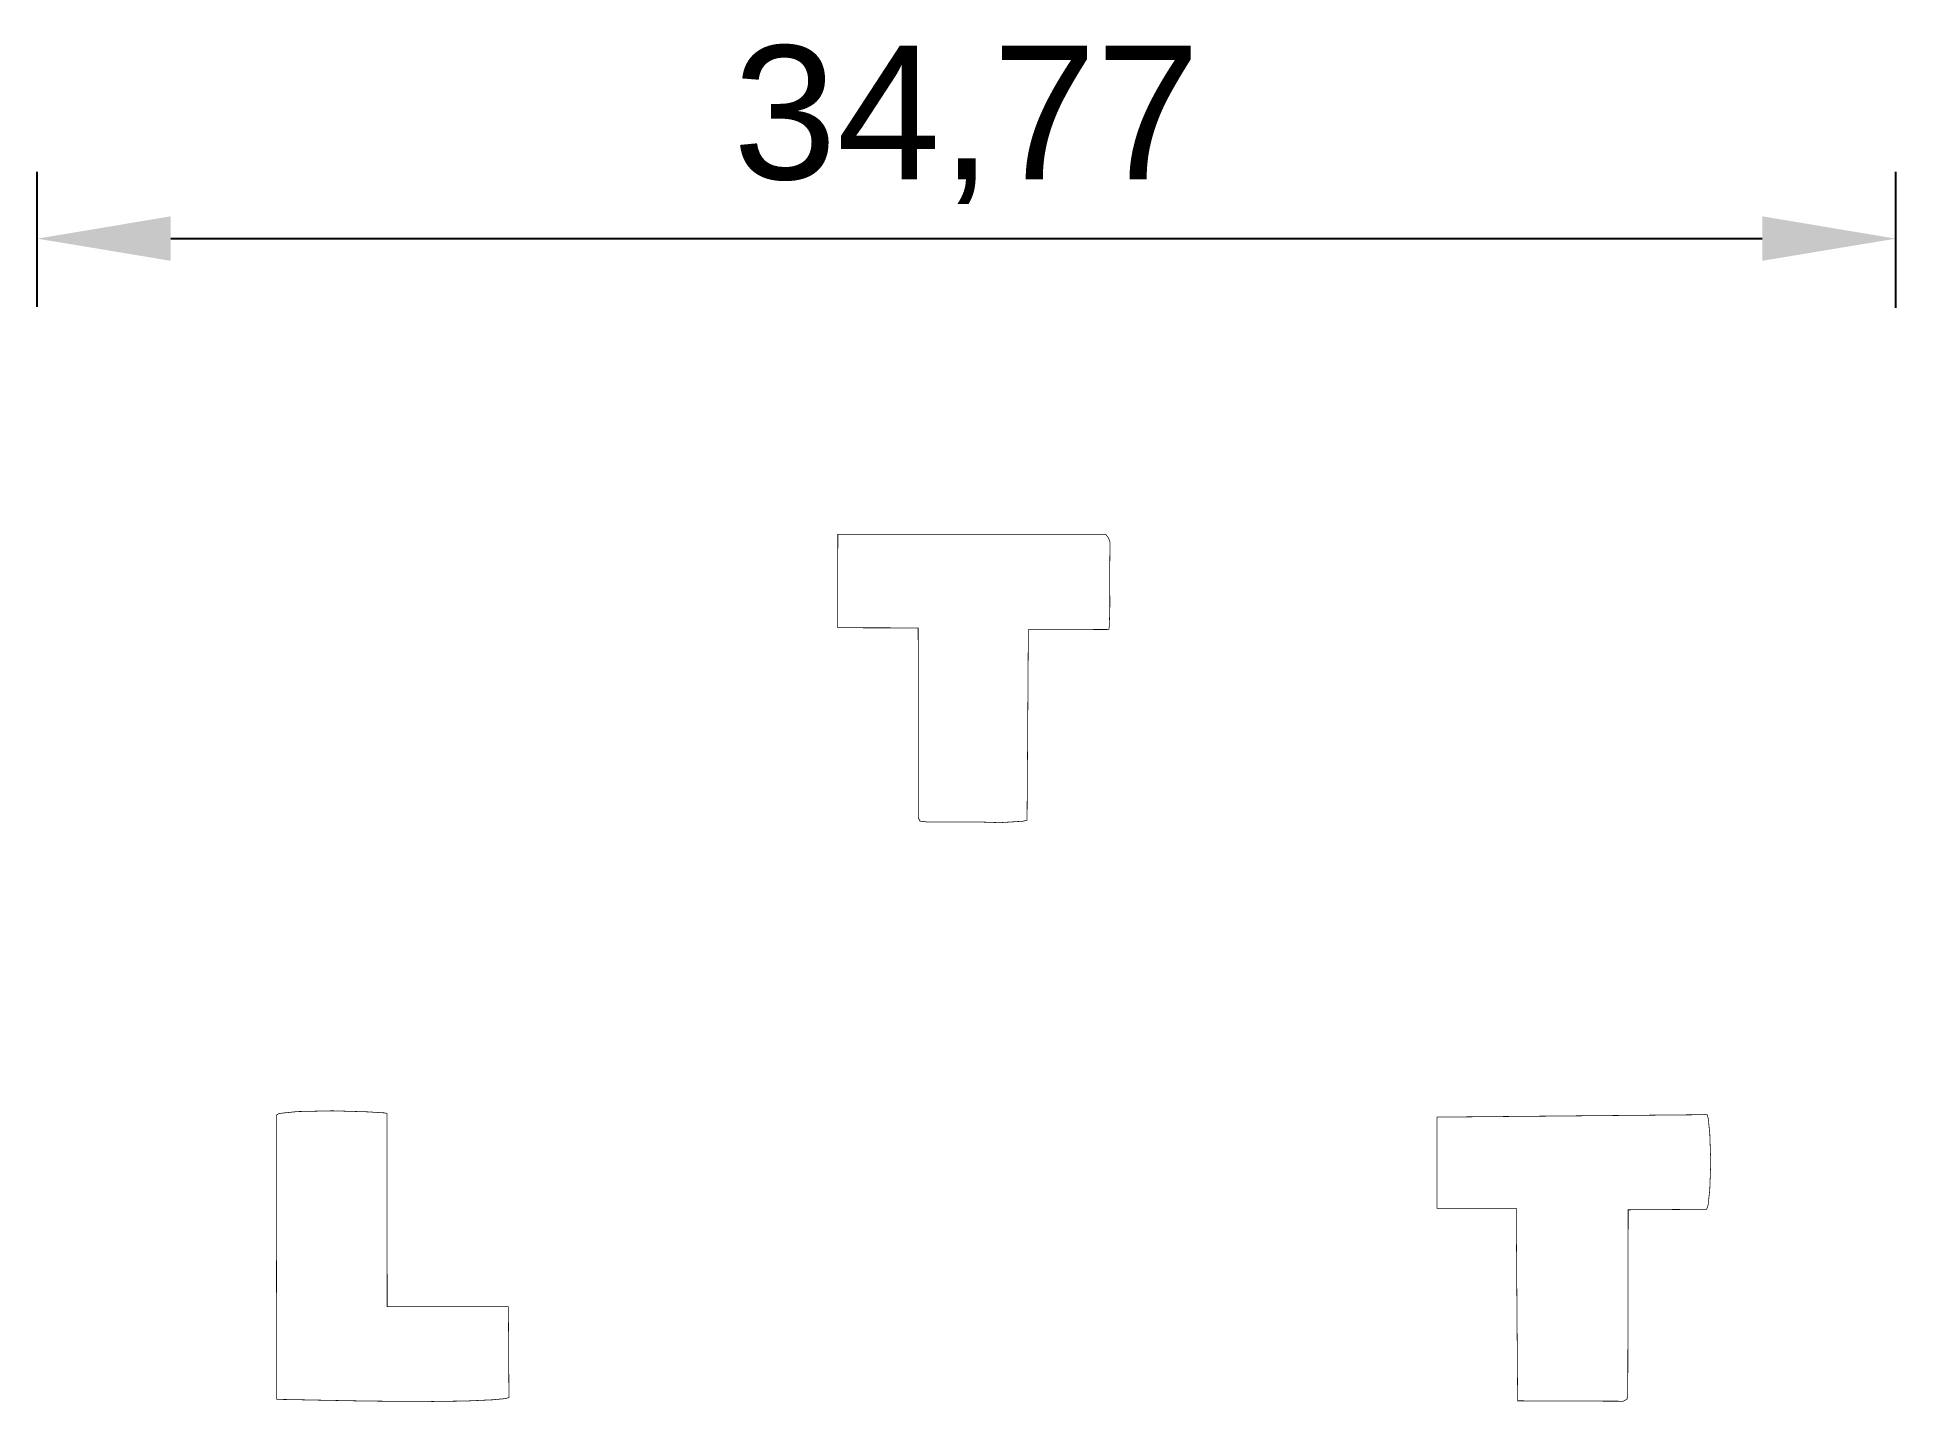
# Model space of a CAD drawing. Header units: millimetres. Extents: x -29 to 6, y -155 to 12.
# Drawn here: x -28.97 to 5.81, y -13.53 to 12 of the extents above.
import ezdxf

# ---------------------------------------------------------------- set-up
doc = ezdxf.new("R2010")
doc.units = ezdxf.units.MM
doc.styles.get("Standard").update_dxf_attribs({"font": 'arial.ttf'})
doc.dimstyles.new('ISO-25', dxfattribs={"dimtxt": 2.5, "dimasz": 2.5, "dimexe": 1.25, "dimexo": 0.625, "dimtad": 1, "dimtxsty": 'Standard', "dimcen": 2.5, "dimadec": 0, "dimazin": 0, "dimtfac": 1, "dimtmove": 0, "dimatfit": 3, "dimfxl": 1, "dimarcsym": 0})

# ---------------------------------------------------------------- blocks, each defined once
blk = doc.blocks.new('*D2')
at = {"color": 0, "lineweight": -2, "transparency": 16777216}
for p, q in [((-28.967, 6.955), (-28.967, 9.481)), ((5.805, 6.936), (5.805, 9.481)), ((-26.467, 8.231), (3.305, 8.231))]:
    blk.add_line(p, q, dxfattribs=at)
at = {"color": 0, "transparency": 16777216}
for points in [[(-26.467, 8.648), (-26.467, 7.815), (-28.967, 8.231)], [(3.305, 8.648), (3.305, 7.815), (5.805, 8.231)]]:
    blk.add_solid(points, dxfattribs=at)
at = {"layer": 'Defpoints', "color": 0, "transparency": 16777216}
for p in [(5.805, 8.231), (-28.967, 6.33), (5.805, 6.311)]:
    blk.add_point(p, dxfattribs=at)
at = {"color": 0, "transparency": 16777216, "insert": (-11.581, 10.359), "char_height": 2.5, "attachment_point": 5}
blk.add_mtext('34,77', dxfattribs=at)
blk = doc.blocks.new('*D3')
at = {"color": 0, "lineweight": -2, "transparency": 16777216}
for p, q in [((-28.967, 6.955), (-28.967, 9.481)), ((5.805, 6.936), (5.805, 9.481)), ((-26.467, 8.231), (3.305, 8.231))]:
    blk.add_line(p, q, dxfattribs=at)
at = {"color": 0, "transparency": 16777216}
for points in [[(-26.467, 8.648), (-26.467, 7.815), (-28.967, 8.231)], [(3.305, 8.648), (3.305, 7.815), (5.805, 8.231)]]:
    blk.add_solid(points, dxfattribs=at)
at = {"layer": 'Defpoints', "color": 0, "transparency": 16777216}
for p in [(5.805, 8.231), (-28.967, 6.33), (5.805, 6.311)]:
    blk.add_point(p, dxfattribs=at)
at = {"color": 0, "transparency": 16777216, "insert": (-11.581, 10.359), "char_height": 2.5, "attachment_point": 5}
blk.add_mtext('34,77', dxfattribs=at)

msp = doc.modelspace()

# ---------------------------------------------------------------- linework, layer by layer
at = {"color": 0}
for points in [[(-8.98, 2.702, 0.0135, 0.0135, 0), (-8.965, 2.684, 0.0135, 0.0135, 0), (-8.921, 2.624, 0.0135, 0.0135, 0), (-8.898, 2.555, 0.0135, 0.0135, 0), (-8.895, 2.447, 0.0135, 0.0135, 0), (-8.899, 2.301, 0.0135, 0.0135, 0), (-8.9, 2.253, 0.0135, 0.0135, 0), (-8.9, 2.216, 0.0135, 0.0135, 0), (-8.901, 1.915, 0.0135, 0.0135, 0), (-8.901, 1.815, 0.0135, 0.0135, 0), (-8.901, 1.705, 0.0135, 0.0135, 0), (-8.899, 1.376, 0.0135, 0.0135, 0), (-8.909, 0.999, 0.0135, 0.0135, 0), (-8.916, 0.92, 0.0135, 0.0135, 0), (-10.424, 0.914, 0.0135, 0.0135, 0), (-10.448, -2.648, 0.0135, 0.0135, 0), (-10.527, -2.667, 0.0135, 0.0135, 0), (-10.956, -2.694, 0.0135, 0.0135, 0), (-11.344, -2.681, 0.0135, 0.0135, 0), (-11.474, -2.681, 0.0135, 0.0135, 0), (-12.289, -2.684, 0.0135, 0.0135, 0), (-12.324, -2.68, 0.0135, 0.0135, 0), (-12.431, -2.668, 0.0135, 0.0135, 0), (-12.462, -2.66, 0.0135, 0.0135, 0), (-12.455, -2.647, 0.0135, 0.0135, 0), (-12.474, -2.623, 0.0135, 0.0135, 0), (-12.482, -2.618, 0.0135, 0.0135, 0), (-12.485, 0.949, 0.0135, 0.0135, 0), (-13.993, 0.952, 0.0135, 0.0135, 0), (-13.988, 2.697, 0.0135, 0.0135, 0), (-8.98, 2.702, 0.0135, 0.0135, 0)], [(-24.495, -8.167, 0.0135, 0.0135, 0), (-24.439, -8.133, 0.0135, 0.0135, 0), (-24.102, -8.098, 0.0135, 0.0135, 0), (-23.442, -8.084, 0.0135, 0.0135, 0), (-22.791, -8.103, 0.0135, 0.0135, 0), (-22.469, -8.123, 0.0135, 0.0135, 0), (-22.425, -8.131, 0.0135, 0.0135, 0), (-22.419, -11.745, 0.0135, 0.0135, 0), (-20.152, -11.749, 0.0135, 0.0135, 0), (-20.141, -13.45, 0.0135, 0.0135, 0), (-20.217, -13.468, 0.0135, 0.0135, 0), (-20.452, -13.49, 0.0135, 0.0135, 0), (-20.94, -13.512, 0.0135, 0.0135, 0), (-21.55, -13.521, 0.0135, 0.0135, 0), (-22.225, -13.519, 0.0135, 0.0135, 0), (-22.912, -13.511, 0.0135, 0.0135, 0), (-23.555, -13.499, 0.0135, 0.0135, 0), (-24.098, -13.488, 0.0135, 0.0135, 0), (-24.389, -13.483, 0.0135, 0.0135, 0), (-24.486, -13.483, 0.0135, 0.0135, 0), (-24.495, -8.167, 0.0135, 0.0135, 0)], [(-2.778, -8.202, 0.0135, 0.0135, 0), (2.276, -8.156, 0.0135, 0.0135, 0), (2.297, -8.234, 0.0135, 0.0135, 0), (2.325, -8.522, 0.0135, 0.0135, 0), (2.343, -9.044, 0.0135, 0.0135, 0), (2.324, -9.564, 0.0135, 0.0135, 0), (2.293, -9.849, 0.0135, 0.0135, 0), (2.267, -9.926, 0.0135, 0.0135, 0), (0.798, -9.936, 0.0135, 0.0135, 0), (0.79, -13.381, 0.0135, 0.0135, 0), (0.786, -13.399, 0.0135, 0.0135, 0), (0.778, -13.456, 0.0135, 0.0135, 0), (0.78, -13.476, 0.0135, 0.0135, 0), (0.765, -13.483, 0.0135, 0.0135, 0), (0.72, -13.507, 0.0135, 0.0135, 0), (0.706, -13.516, 0.0135, 0.0135, 0), (-1.27, -13.509, 0.0135, 0.0135, 0), (-1.297, -9.91, 0.0135, 0.0135, 0), (-2.78, -9.908, 0.0135, 0.0135, 0), (-2.781, -9.821, 0.0135, 0.0135, 0), (-2.778, -8.202, 0.0135, 0.0135, 0)]]:
    msp.add_lwpolyline(points, format="xyseb", close=True, dxfattribs=at)

# ---------------------------------------------------------------- dimensions: what is measured, and where the dimension line sits
for picture in ['*D2', '*D3']:
    dim = msp.add_linear_dim(base=(5.805, 8.231), p1=(-28.967, 6.33), p2=(5.805, 6.311), dimstyle='ISO-25')
    dim.commit()
    dim.dimension.update_dxf_attribs({"geometry": picture, "text_midpoint": (-11.581, 10.359)})

doc.saveas('drawing.dxf')
